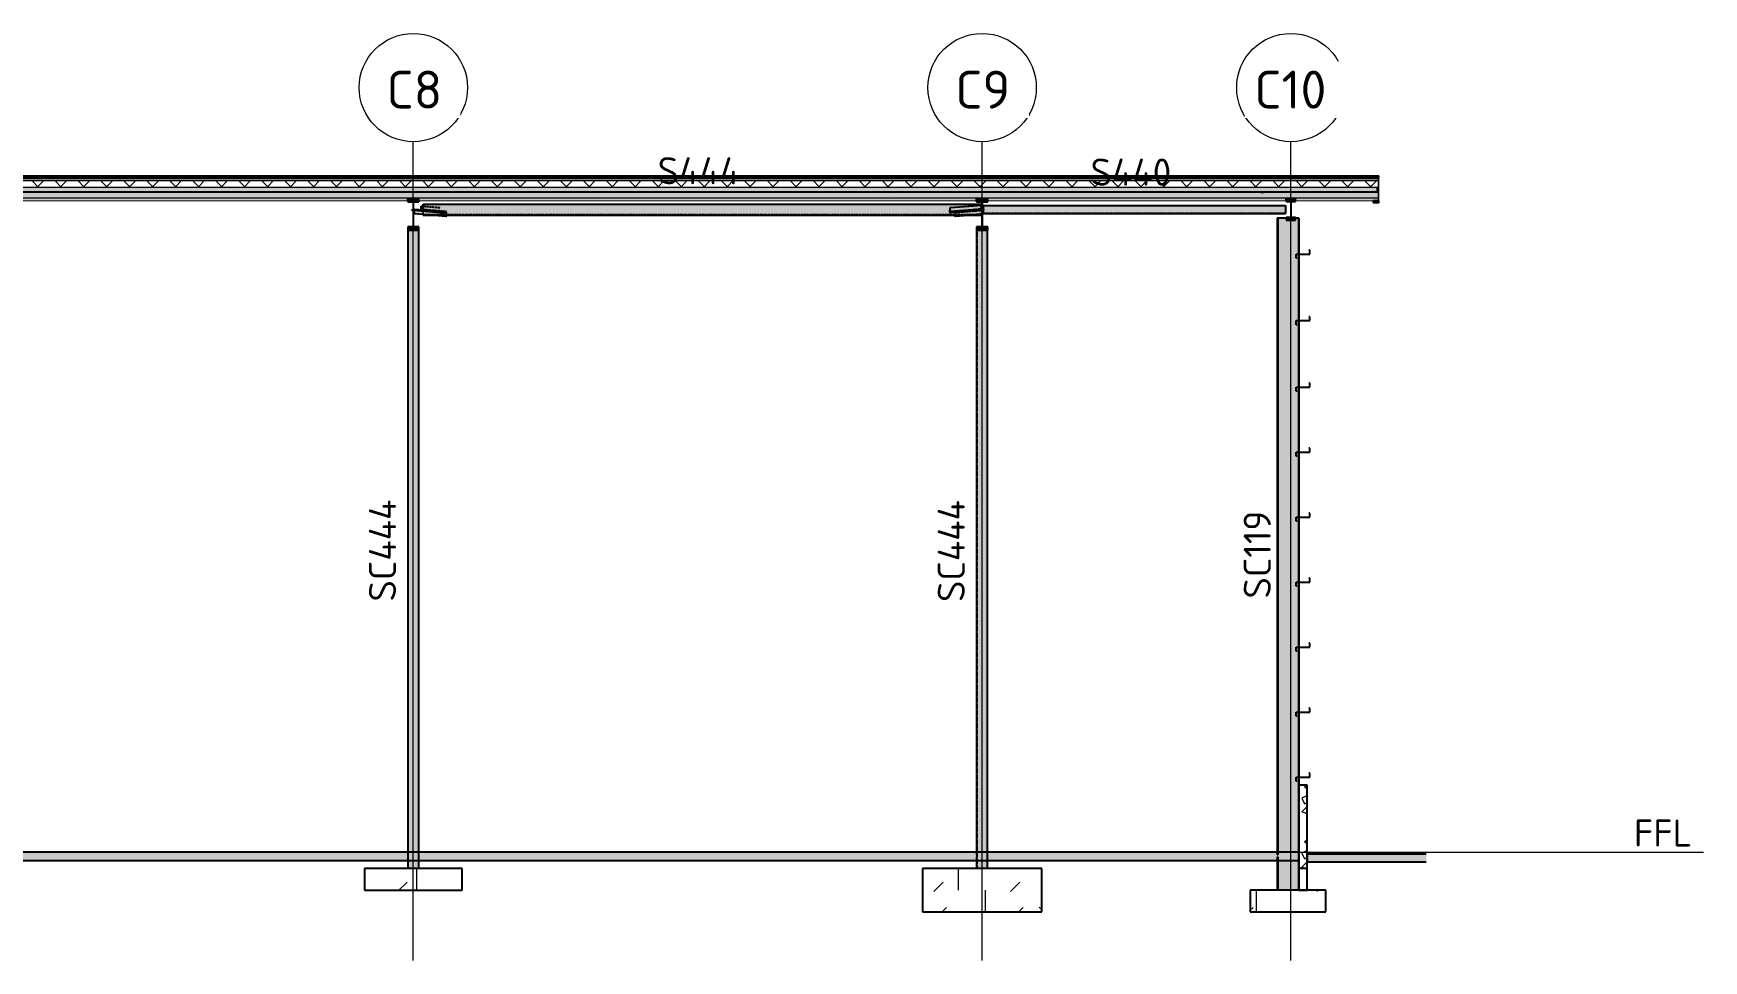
# Model space of a CAD drawing. Header units: millimetres. Extents: x 632 to 524205, y -3890 to 20851.
# Drawn here: x 93132 to 123965, y 3200 to 20320 of the extents above; entities that cross this region are included whole.
import ezdxf

# ---------------------------------------------------------------- set-up
doc = ezdxf.new("R2010")
doc.units = ezdxf.units.MM
for name, pattern in [('Dash', [7, 5, -2]), ('Hidden', [4, 3, -1]), ('Hidden Double', [7, 5, -2]), ('Hidden Half', [3, 2, -1])]:
    doc.linetypes.add(name, pattern=pattern)
for name, color, linetype, lineweight in [('A-200-M_WALL_EXT', 113, 'Continuous', 13), ('A-200-M_WALL_PAT', 111, 'Continuous', 13), ('A-200-MH_WALL', 110, 'Hidden', 13), ('A-230-H-FLOOR', 190, 'Continuous', 13), ('A-230-M_FLOOR', 192, 'Continuous', 13), ('A-230-MH_FLOOR', 190, 'Hidden Double', 13), ('A-270-M_ROOF', 132, 'Continuous', 13), ('S-160-M_FOUND', 171, 'Continuous', 13), ('S-160-MH_FOUND', 171, 'Hidden Half', 13), ('S-280-A_COLUMN', 171, 'Continuous', 18), ('S-280-A_STRUCT_FRAME', 2, 'Continuous', 18), ('S-280-M_COLUMN', 52, 'Continuous', 13), ('S-280-M_STRUCT_FRAME', 12, 'Continuous', 13), ('S-280-MH_COLUMN', 52, 'Hidden Half', 13), ('Z-030-M_GRID', 191, 'Continuous', 13), ('Z-033_T_GRIDREF', 31, 'Continuous', 13), ('Z-230-A_LEVEL', 51, 'Continuous', 13), ('Z-230_A_LEVEL', 51, 'Continuous', 18)]:
    doc.layers.add(name, color=color, linetype=linetype, lineweight=lineweight)
doc.styles.add('ISOCPEUR_1', font='isocpeur.ttf', dxfattribs={"height": 700})
doc.styles.add('ISOCPEUR_2', font='isocpeur.ttf', dxfattribs={"height": 500})
pattern_1 = [(45, (-1615291.6, 0), (-1414.214, 0), [750, -3000]), (45, (-1614291.6, 1000), (-1414.214, 0), [750, -3000]), (45, (-1613291.6, -300), (-1414.214, 0), [250, -2000]), (90, (-1613291.56, 500), (-500, 500), [500, -2000]), (315, (-1613291.6, 1000), (0, 2828.43), [500, -3000]), (0, (-1614291.6, 1000), (2000, 2000), [300, -1000]), (0, (-1616791.6, 2000), (2000, 2000), [300, -2000])]

# ---------------------------------------------------------------- blocks, each defined once
blk = doc.blocks.new('Ridge Capping - Ridge Capping-1882401-S6_501-SECTION 2C')
at = {"layer": 'A-270-M_ROOF', "lineweight": 5, "transparency": 33554432}
for points in [[(-1665568, 17663), (-1574250, 17665), (-1574250, 17691), (-1665568, 17689)], [(-1665568, 17659), (-1574250, 17662), (-1574250, 17688), (-1665568, 17686)], [(-1665568, 17659), (-1574250, 17662), (-1574250, 17665), (-1665568, 17663)]]:
    blk.add_hatch(color=253, dxfattribs=at).paths.add_polyline_path(points)
at = {"layer": 'A-270-M_ROOF', "color": 253, "lineweight": 5}
for p, q in [((-1574572, 17691), (-1665486, 17689)), ((-1665486, 17663), (-1574572, 17665)), ((-1665350, 17686), (-1574582, 17688)), ((-1665350, 17659), (-1574582, 17662)), ((-1665249, 17663), (-1574582, 17665)), ((-1665249, 17659), (-1574582, 17662)), ((-1574582, 17688), (-1574572, 17688)), ((-1574582, 17665), (-1574572, 17665)), ((-1574582, 17662), (-1574250, 17662)), ((-1574582, 17662), (-1574572, 17662)), ((-1574562, 17691), (-1574572, 17691)), ((-1574572, 17688), (-1574250, 17688)), ((-1574572, 17665), (-1574250, 17665)), ((-1574572, 17665), (-1574562, 17665)), ((-1574572, 17662), (-1574250, 17662)), ((-1574250, 17691), (-1574562, 17691)), ((-1574562, 17665), (-1574428, 17665)), ((-1574428, 17665), (-1574250, 17665)), ((-1574250, 17691), (-1574250, 17665)), ((-1574250, 17688), (-1574250, 17691)), ((-1574250, 17662), (-1574250, 17688)), ((-1574250, 17688), (-1574250, 17662)), ((-1574250, 17665), (-1574250, 17688)), ((-1574250, 17665), (-1574250, 17662)), ((-1574250, 17662), (-1574250, 17665))]:
    blk.add_line(p, q, dxfattribs=at)
blk = doc.blocks.new('Roof Gutters3 - Roof Gutters-1885272-S6_501-SECTION 2C')
at = {"layer": 'A-270-M_ROOF', "lineweight": 5, "transparency": 33554432}
for points in [[(-1574582, 17645), (-1574555, 17653), (-1574555, 17697), (-1574582, 17688)], [(-1574572, 17644), (-1574572, 17688), (-1574582, 17688), (-1574582, 17644)], [(-1574350, 17190), (-1574247, 17190), (-1574247, 17648), (-1574555, 17653), (-1574582, 17645), (-1574572, 17645), (-1574555, 17650), (-1574250, 17645), (-1574250, 17193), (-1574350, 17193)], [(-1574572, 17645), (-1574555, 17650), (-1574555, 17694), (-1574572, 17688)], [(-1574247, 17648), (-1574247, 17691), (-1574555, 17697), (-1574555, 17653)], [(-1574250, 17644), (-1574250, 17688), (-1574555, 17694), (-1574555, 17650), (-1574257, 17645)], [(-1574350, 17193), (-1574250, 17193), (-1574250, 17237), (-1574350, 17237)], [(-1574350, 17190), (-1574246, 17190), (-1574247, 17234), (-1574350, 17234)]]:
    blk.add_hatch(color=253, dxfattribs=at).paths.add_polyline_path(points)
at = {"layer": 'A-270-M_ROOF', "color": 253, "lineweight": 5}
for p, q in [((-1574572, 17691), (-1574582, 17688)), ((-1574582, 17662), (-1574582, 17688)), ((-1574582, 17688), (-1574582, 17662)), ((-1574582, 17688), (-1574572, 17688)), ((-1574582, 17648), (-1574582, 17662)), ((-1574582, 17661), (-1574582, 17645)), ((-1574555, 17653), (-1574582, 17645)), ((-1574582, 17645), (-1574582, 17648)), ((-1574582, 17645), (-1574572, 17645)), ((-1574555, 17697), (-1574572, 17691)), ((-1574572, 17688), (-1574562, 17691)), ((-1574572, 17662), (-1574572, 17688)), ((-1574572, 17688), (-1574572, 17662)), ((-1574572, 17648), (-1574572, 17662)), ((-1574572, 17661), (-1574572, 17645)), ((-1574572, 17645), (-1574555, 17650)), ((-1574572, 17645), (-1574572, 17648)), ((-1574562, 17691), (-1574555, 17693)), ((-1574555, 17693), (-1574555, 17697)), ((-1574247, 17691), (-1574555, 17697)), ((-1574555, 17697), (-1574555, 17653)), ((-1574555, 17691), (-1574555, 17694)), ((-1574555, 17694), (-1574555, 17653)), ((-1574555, 17694), (-1574427, 17691)), ((-1574555, 17688), (-1574555, 17691)), ((-1574555, 17688), (-1574555, 17691)), ((-1574555, 17662), (-1574555, 17688)), ((-1574555, 17662), (-1574555, 17688)), ((-1574555, 17653), (-1574555, 17662)), ((-1574555, 17653), (-1574555, 17662)), ((-1574247, 17648), (-1574555, 17653)), ((-1574555, 17650), (-1574555, 17653)), ((-1574555, 17653), (-1574555, 17650)), ((-1574555, 17650), (-1574250, 17645)), ((-1574427, 17691), (-1574250, 17688)), ((-1574250, 17648), (-1574250, 17688)), ((-1574250, 17688), (-1574250, 17645)), ((-1574250, 17645), (-1574250, 17648)), ((-1574250, 17645), (-1574250, 17193)), ((-1574247, 17648), (-1574247, 17691)), ((-1574247, 17691), (-1574247, 17648)), ((-1574247, 17190), (-1574247, 17648)), ((-1574350, 17237), (-1574350, 17233)), ((-1574350, 17234), (-1574350, 17237)), ((-1574253, 17237), (-1574350, 17237)), ((-1574350, 17234), (-1574253, 17234)), ((-1574350, 17190), (-1574350, 17233)), ((-1574350, 17233), (-1574350, 17193)), ((-1574350, 17193), (-1574350, 17233)), ((-1574350, 17233), (-1574350, 17190)), ((-1574350, 17193), (-1574350, 17190)), ((-1574250, 17193), (-1574350, 17193)), ((-1574350, 17190), (-1574247, 17190)), ((-1574250, 17237), (-1574253, 17237)), ((-1574253, 17234), (-1574250, 17234)), ((-1574250, 17234), (-1574250, 17237)), ((-1574250, 17237), (-1574250, 17193)), ((-1574250, 17193), (-1574250, 17232)), ((-1574249, 17234), (-1574247, 17234)), ((-1574247, 17190), (-1574247, 17234)), ((-1574247, 17234), (-1574247, 17190))]:
    blk.add_line(p, q, dxfattribs=at)
blk = doc.blocks.new('25021-APA-ZZ-ZZ-M3-AR-000001_V3_rvt-1-S6_501-SECTION 2C')
at = {"layer": 'A-270-M_ROOF', "lineweight": 5, "transparency": 33554432}
for color, points in [(9, [(-1665568, 17639), (-1574250, 17645), (-1574250, 17688), (-1665568, 17686), (-1665568, 17644)]), (10, [(-1665568, 17599), (-1574253, 17605), (-1574253, 17648), (-1665568, 17644), (-1665568, 17608)]), (9, [(-1665568, 17604), (-1574250, 17604), (-1574250, 17648), (-1665568, 17644), (-1665568, 17608)]), (254, [(-1665568, 17228), (-1655173, 17228), (-1655173, 17264), (-1654964, 17264), (-1654964, 17228), (-1644673, 17229), (-1644673, 17267), (-1644464, 17267), (-1644464, 17229), (-1634173, 17230), (-1634173, 17267), (-1633964, 17267), (-1633964, 17230), (-1623673, 17230), (-1623673, 17267), (-1623464, 17267), (-1623464, 17230), (-1613173, 17231), (-1613173, 17267), (-1612964, 17267), (-1612964, 17231), (-1602673, 17232), (-1602673, 17267), (-1602464, 17267), (-1602464, 17232), (-1592173, 17232), (-1592173, 17267), (-1591964, 17267), (-1591964, 17232), (-1581673, 17233), (-1581673, 17267), (-1581464, 17267), (-1581464, 17233), (-1575954, 17233), (-1575954, 17267), (-1575783, 17267), (-1575783, 17233), (-1574253, 17233), (-1574253, 17484), (-1665568, 17479)]), (254, [(-1664876, 17233), (-1655173, 17233), (-1655173, 17264), (-1654964, 17264), (-1654964, 17233), (-1644673, 17233), (-1644673, 17267), (-1644464, 17267), (-1644464, 17233), (-1634173, 17233), (-1634173, 17267), (-1633964, 17267), (-1633964, 17233), (-1623673, 17233), (-1623673, 17267), (-1623464, 17267), (-1623464, 17233), (-1613173, 17233), (-1613173, 17267), (-1612964, 17267), (-1612964, 17233), (-1602673, 17233), (-1602673, 17267), (-1602464, 17267), (-1602464, 17233), (-1592173, 17233), (-1592173, 17267), (-1591964, 17267), (-1591964, 17233), (-1581673, 17233), (-1581673, 17267), (-1581464, 17267), (-1581464, 17233), (-1575954, 17234), (-1575954, 17267), (-1575783, 17267), (-1575783, 17233), (-1574253, 17233), (-1574253, 17277), (-1665568, 17274), (-1665568, 17233)])]:
    blk.add_hatch(color=color, dxfattribs=at).paths.add_polyline_path(points)
at = {"layer": 'A-270-M_ROOF', "transparency": 33554432}
blk.add_hatch(color=9, dxfattribs=at).paths.add_polyline_path([(-1665568, 17599), (-1574250, 17605), (-1574250, 17645), (-1665568, 17639), (-1665568, 17608)])
at = {"layer": 'A-270-M_ROOF', "lineweight": 5}
h = blk.add_hatch(dxfattribs=at)
h.set_pattern_fill('FP_5', angle=45, style=0, pattern_type=2)
h.set_pattern_definition([(45.0035, (-1615291.56, 7e-07), (-212.1449, 212.1192), []), (135.003, (-1615291.56, 7e-07), (-212.121, -212.1431), [])])
h.paths.add_polyline_path([(-1665568, 17479), (-1574253, 17484), (-1574253, 17605), (-1665568, 17599), (-1665568, 17541)])
at = {"layer": 'A-270-M_ROOF', "color": 253, "lineweight": 5}
for p, q in [((-1574250, 17645), (-1665568, 17639)), ((-1574253, 17605), (-1665568, 17599)), ((-1665568, 17599), (-1574250, 17605)), ((-1665350, 17686), (-1574582, 17688)), ((-1658288, 17646), (-1574582, 17648)), ((-1574582, 17648), (-1658288, 17646)), ((-1574582, 17688), (-1574572, 17688)), ((-1574582, 17648), (-1574561, 17648)), ((-1574561, 17648), (-1574582, 17648)), ((-1574572, 17688), (-1574250, 17688)), ((-1574561, 17648), (-1574449, 17648)), ((-1574449, 17648), (-1574561, 17648)), ((-1574449, 17648), (-1574253, 17648)), ((-1574250, 17648), (-1574449, 17648)), ((-1574253, 17648), (-1574253, 17645)), ((-1574253, 17645), (-1574253, 17648)), ((-1574253, 17645), (-1574253, 17605)), ((-1574253, 17605), (-1574253, 17645)), ((-1574253, 17233), (-1574253, 17605)), ((-1574250, 17688), (-1574250, 17648)), ((-1574250, 17645), (-1574250, 17688)), ((-1574250, 17605), (-1574250, 17648)), ((-1574250, 17648), (-1574250, 17645)), ((-1574250, 17648), (-1574250, 17645)), ((-1574250, 17605), (-1574250, 17645)), ((-1574250, 17645), (-1574250, 17605)), ((-1665568, 17479), (-1574253, 17484)), ((-1574253, 17277), (-1655360, 17274)), ((-1574253, 17237), (-1574253, 17277)), ((-1574253, 17277), (-1574253, 17233)), ((-1665568, 17228), (-1574253, 17233)), ((-1574253, 17234), (-1574253, 17237))]:
    blk.add_line(p, q, dxfattribs=at)
for name in ['Ridge Capping - Ridge Capping-1882401-S6_501-SECTION 2C', 'Roof Gutters3 - Roof Gutters-1885272-S6_501-SECTION 2C']:
    blk.add_blockref(name, (0, 0), dxfattribs=at)
blk = doc.blocks.new('NRP_Framing-Steel-SHS - S440 - 150x150x5_0SHS-3964583-S6_501-SECTION 2C')
at = {"layer": 'S-280-M_STRUCT_FRAME', "linetype": 'Dash', "lineweight": 25}
for p, q in [((-1575967, 17137), (-1581543, 17137)), ((-1575967, 16997), (-1581543, 16997))]:
    blk.add_line(p, q, dxfattribs=at)
blk = doc.blocks.new('NRP_Framing-Steel-Purlin C - P946 - EC250-24-4133310-S6_501-SECTION 2C')
at = {"layer": 'S-280-M_STRUCT_FRAME', "color": 1, "lineweight": 25}
blk.add_line((-1574273, 17409), (-1574273, 17399), dxfattribs=at)
blk.add_line((-1574273, 17409), (-1574273, 17399), dxfattribs=at)
blk = doc.blocks.new('NRP_Framing-Steel-Purlin C - P946 - EC250-24-4133228-S6_501-SECTION 2C')
at = {"layer": 'S-280-M_STRUCT_FRAME', "color": 1, "lineweight": 25}
blk.add_line((-1574273, 17477), (-1574273, 17399), dxfattribs=at)
blk.add_line((-1574273, 17477), (-1574273, 17399), dxfattribs=at)
blk = doc.blocks.new('NRP_Framing-Steel-Purlin Z - P916 - EZ250-24-4046591-S6_501-SECTION 2C')
at = {"layer": 'S-280-M_STRUCT_FRAME', "color": 1, "lineweight": 25}
for p, q in [((-1583143, 17388), (-1583243, 17380)), ((-1576318, 17388), (-1583143, 17388)), ((-1575318, 17397), (-1575418, 17388))]:
    blk.add_line(p, q, dxfattribs=at)
blk = doc.blocks.new('NRP_Framing-Steel-Purlin Z - P916 - EZ250-24-4046601-S6_501-SECTION 2C')
at = {"layer": 'S-280-M_STRUCT_FRAME', "color": 1, "lineweight": 25}
for p, q in [((-1592818, 17389), (-1592918, 17380)), ((-1583144, 17388), (-1592818, 17389)), ((-1579893, 17397), (-1579993, 17388))]:
    blk.add_line(p, q, dxfattribs=at)
blk = doc.blocks.new('NRP_Framing-Steel-Purlin Z - P914 - EZ250-15-4047701-S6_501-SECTION 2C')
at = {"layer": 'S-280-M_STRUCT_FRAME', "color": 150, "lineweight": 25}
for p, q in [((-1603318, 17390), (-1603418, 17381)), ((-1592819, 17389), (-1603318, 17390)), ((-1591218, 17398), (-1591318, 17389))]:
    blk.add_line(p, q, dxfattribs=at)
blk = doc.blocks.new('NRP_Framing-Steel-Purlin Z - P916 - EZ250-24-4133099-S6_501-SECTION 2C')
at = {"layer": 'S-280-M_STRUCT_FRAME', "color": 1, "lineweight": 25}
for p, q in [((-1576318, 17388), (-1576418, 17379)), ((-1574249, 17388), (-1576318, 17388))]:
    blk.add_line(p, q, dxfattribs=at)
blk = doc.blocks.new('NRP_Framing-Steel-Purlin Z - P916 - EZ250-24-4133002-S6_501-SECTION 2C')
at = {"layer": 'S-280-M_STRUCT_FRAME', "color": 1, "lineweight": 25}
blk.add_line((-1576319, 17388), (-1576418, 17379), dxfattribs=at)
blk = doc.blocks.new('NRP_Framing-Steel-Purlin Z - G914 - EZ250-15-4096985-S6_501-SECTION 2C')
at = {"layer": 'S-280-M_STRUCT_FRAME', "color": 150, "lineweight": 25}
for p, q in [((-1575769, 15017), (-1575519, 15017)), ((-1575769, 14941), (-1575769, 15017)), ((-1575769, 15017), (-1575519, 15017)), ((-1575769, 14941), (-1575769, 15017)), ((-1575750, 14941), (-1575769, 14941)), ((-1575750, 14941), (-1575769, 14941)), ((-1575519, 15088), (-1575539, 15088)), ((-1575519, 15088), (-1575539, 15088)), ((-1575519, 15017), (-1575519, 15088)), ((-1575519, 15017), (-1575519, 15088))]:
    blk.add_line(p, q, dxfattribs=at)
blk = doc.blocks.new('NRP_Framing-Steel-Purlin Z - G914 - EZ250-15-4096986-S6_501-SECTION 2C')
at = {"layer": 'S-280-M_STRUCT_FRAME', "color": 150, "lineweight": 25}
for p, q in [((-1575769, 16245), (-1575519, 16245)), ((-1575769, 16169), (-1575769, 16245)), ((-1575769, 16245), (-1575519, 16245)), ((-1575769, 16169), (-1575769, 16245)), ((-1575750, 16169), (-1575769, 16169)), ((-1575750, 16169), (-1575769, 16169)), ((-1575519, 16316), (-1575539, 16316)), ((-1575519, 16316), (-1575539, 16316)), ((-1575519, 16245), (-1575519, 16316)), ((-1575519, 16245), (-1575519, 16316))]:
    blk.add_line(p, q, dxfattribs=at)
blk = doc.blocks.new('NRP_Column-Steel-SHS - SC444 - 200x200x6_0SHS-V10-S6_501-SECTION 2C')
at = {"layer": 'S-280-MH_COLUMN', "lineweight": 25}
for p, q in [((-1602662, 16688), (-1602662, 16723)), ((-1602662, 5200), (-1602662, 16688)), ((-1602474, 16723), (-1602474, 16688)), ((-1602474, 16688), (-1602474, 5200)), ((-1602662, 5050), (-1602662, 5200)), ((-1602662, 4900), (-1602662, 5050)), ((-1602474, 5200), (-1602474, 5050)), ((-1602474, 5050), (-1602474, 4900))]:
    blk.add_line(p, q, dxfattribs=at)
blk = doc.blocks.new('NRP_Column-Steel-SHS - SC444 - 200x200x6_0SHS-3926509-S6_501-SECTION 2C')
at = {"layer": 'S-280-MH_COLUMN', "lineweight": 25}
for p, q in [((-1581662, 16688), (-1581662, 16706)), ((-1581662, 5200), (-1581662, 16688)), ((-1581474, 16706), (-1581474, 16688)), ((-1581474, 16688), (-1581474, 5200)), ((-1581662, 5050), (-1581662, 5200)), ((-1581662, 4900), (-1581662, 5050)), ((-1581474, 5200), (-1581474, 5050)), ((-1581474, 5050), (-1581474, 4900))]:
    blk.add_line(p, q, dxfattribs=at)
blk = doc.blocks.new('NRP_Foundation-Pad Footing Fibre _v2_ - PF4 -1800 x 1800 x 400d-V4-S6_501-SECTION 2C')
at = {"layer": 'S-160-M_FOUND'}
h = blk.add_hatch(dxfattribs=at)
h.set_pattern_fill('FP_8', color=256, style=0, pattern_type=2)
h.set_pattern_definition(pattern_1)
h.paths.add_polyline_path([(-1592968, 4500), (-1591168, 4500), (-1591168, 4900), (-1592968, 4900)])
at = {"layer": 'S-160-M_FOUND', "lineweight": 25}
for p, q in [((-1591168, 4900), (-1592968, 4900)), ((-1592968, 4900), (-1592968, 4500)), ((-1591168, 4500), (-1591168, 4900)), ((-1592968, 4500), (-1591168, 4500))]:
    blk.add_line(p, q, dxfattribs=at)
blk = doc.blocks.new('NRP_Foundation-Pad Footing Fibre _v2_ - PF3 - 2200 x 2200 x 800d-V5-S6_501-SECTION 2C')
at = {"layer": 'S-160-M_FOUND'}
h = blk.add_hatch(dxfattribs=at)
h.set_pattern_fill('FP_8', color=256, style=0, pattern_type=2)
h.set_pattern_definition(pattern_1)
h.paths.add_polyline_path([(-1582668, 4900), (-1582668, 4100), (-1580468, 4100), (-1580468, 4900)])
at = {"layer": 'S-160-M_FOUND', "lineweight": 25}
for p, q in [((-1580468, 4900), (-1582668, 4900)), ((-1582668, 4900), (-1582668, 4100)), ((-1580468, 4100), (-1580468, 4900)), ((-1582668, 4100), (-1580468, 4100))]:
    blk.add_line(p, q, dxfattribs=at)
blk = doc.blocks.new('NRP_Foundation-Pad Footing Fibre _v2_ - PF5 -1400 x 1400 x 400d-3893014-S6_501-SECTION 2C')
at = {"layer": 'S-160-M_FOUND'}
h = blk.add_hatch(dxfattribs=at)
h.set_pattern_fill('FP_8', color=256, style=0, pattern_type=2)
h.set_pattern_definition(pattern_1)
h.paths.add_polyline_path([(-1576620, 4500), (-1576620, 4100), (-1575220, 4100), (-1575220, 4500)])
at = {"layer": 'S-160-M_FOUND', "lineweight": 25}
for p, q in [((-1575220, 4500), (-1576620, 4500)), ((-1576620, 4500), (-1576620, 4100)), ((-1575220, 4100), (-1575220, 4500)), ((-1576620, 4100), (-1575220, 4100))]:
    blk.add_line(p, q, dxfattribs=at)
blk = doc.blocks.new('NRP_Framing-Steel-SHS - S444 - 200x200x6_0SHS-3964596-S6_501-SECTION 2C')
at = {"layer": 'S-280-M_STRUCT_FRAME', "linetype": 'Dash', "lineweight": 25}
for p, q in [((-1581573, 17161), (-1591887, 17161)), ((-1591781, 16973), (-1591887, 16973)), ((-1591455, 16973), (-1591781, 16973)), ((-1581573, 16973), (-1591455, 16973)), ((-1581568, 17161), (-1581573, 17161)), ((-1581568, 16973), (-1581573, 16973))]:
    blk.add_line(p, q, dxfattribs=at)
blk = doc.blocks.new('NRP_Framing-Steel-EA - RB725 - 75x75x8EA-3935147-S6_501-SECTION 2C')
at = {"layer": 'S-280-M_STRUCT_FRAME', "linetype": 'Dash', "lineweight": 25}
h = blk.add_hatch(color=256, dxfattribs=at)
h.paths.add_polyline_path([(-1591459, 17022), (-1592043, 17070), (-1592063, 17066), (-1592063, 17063), (-1591569, 17022)])
h.paths.add_polyline_path([(-1592073, 17064), (-1592073, 17067), (-1592094, 17065)])
h = blk.add_hatch(color=256, dxfattribs=at)
h.paths.add_polyline_path([(-1591568, 17014), (-1591569, 17022), (-1592063, 17063), (-1592063, 17055), (-1591670, 17023)])
h.paths.add_polyline_path([(-1592073, 17056), (-1592073, 17064), (-1592094, 17065), (-1592094, 17057)])
for points in [[(-1591464, 16947), (-1591470, 17014), (-1591569, 17015), (-1592048, 17054), (-1592048, 16995), (-1591470, 16948)], [(-1591464, 16947), (-1591452, 16947), (-1591459, 17022), (-1591569, 17022), (-1591568, 17014), (-1591470, 17014)]]:
    blk.add_hatch(color=256, dxfattribs=at).paths.add_polyline_path(points)
at = {"layer": 'S-280-M_STRUCT_FRAME', "lineweight": 25}
for p, q in [((-1592094, 17065), (-1592073, 17067)), ((-1592094, 17057), (-1592094, 17065)), ((-1592094, 17065), (-1592073, 17064)), ((-1592094, 17057), (-1592073, 17056)), ((-1592063, 17068), (-1592043, 17070)), ((-1592063, 17063), (-1591569, 17022)), ((-1592063, 17055), (-1591568, 17014)), ((-1592048, 16995), (-1592048, 17054)), ((-1592048, 16995), (-1591464, 16947)), ((-1591887, 17058), (-1592043, 17070)), ((-1591459, 17022), (-1591885, 17057)), ((-1591459, 17022), (-1591569, 17022)), ((-1591569, 17022), (-1591568, 17014)), ((-1591568, 17014), (-1591470, 17014)), ((-1591470, 17014), (-1591464, 16947)), ((-1591452, 16947), (-1591459, 17022)), ((-1591464, 16947), (-1591452, 16947))]:
    blk.add_line(p, q, dxfattribs=at)
at = {"layer": 'S-280-M_STRUCT_FRAME', "linetype": 'Dash', "lineweight": 25}
for p, q in [((-1592073, 17067), (-1592063, 17068)), ((-1592073, 17064), (-1592063, 17063)), ((-1592073, 17056), (-1592063, 17055)), ((-1592048, 17062), (-1591569, 17023)), ((-1591885, 17057), (-1591887, 17058))]:
    blk.add_line(p, q, dxfattribs=at)
blk = doc.blocks.new('NRP_Framing-Steel-EA - RB725 - 75x75x8EA-3935316-S6_501-SECTION 2C')
at = {"layer": 'S-280-M_STRUCT_FRAME', "linetype": 'Dash', "lineweight": 25}
for points in [[(-1582173, 17022), (-1582064, 17022), (-1582063, 17031), (-1582161, 17031), (-1582155, 17098), (-1582166, 17098)], [(-1582161, 17031), (-1581735, 17065), (-1581729, 17133), (-1582155, 17098), (-1582157, 17077)]]:
    blk.add_hatch(color=256, dxfattribs=at).paths.add_polyline_path(points)
h = blk.add_hatch(color=256, dxfattribs=at)
h.paths.add_polyline_path([(-1582155, 17031), (-1582063, 17031), (-1581637, 17065), (-1581735, 17065), (-1582161, 17031)])
h.paths.add_polyline_path([(-1581563, 17071), (-1581555, 17074), (-1581563, 17074)])
h = blk.add_hatch(color=256, dxfattribs=at)
h.paths.add_polyline_path([(-1582064, 17022), (-1581638, 17057), (-1581637, 17065), (-1582063, 17031)])
h.paths.add_polyline_path([(-1581563, 17063), (-1581543, 17065), (-1581543, 17073), (-1581563, 17071)])
at = {"layer": 'S-280-M_STRUCT_FRAME', "lineweight": 25}
for p, q in [((-1582166, 17098), (-1582173, 17022)), ((-1582173, 17022), (-1582064, 17022)), ((-1581741, 17133), (-1582166, 17098)), ((-1582155, 17098), (-1582166, 17098)), ((-1582161, 17031), (-1582155, 17098)), ((-1581735, 17065), (-1582161, 17031)), ((-1582063, 17031), (-1582161, 17031)), ((-1581729, 17133), (-1582155, 17098)), ((-1581638, 17057), (-1582064, 17022)), ((-1582064, 17022), (-1582063, 17031)), ((-1581637, 17065), (-1582063, 17031)), ((-1581563, 17075), (-1581543, 17073)), ((-1581543, 17073), (-1581563, 17071)), ((-1581543, 17065), (-1581563, 17063)), ((-1581543, 17073), (-1581543, 17065))]:
    blk.add_line(p, q, dxfattribs=at)
at = {"layer": 'S-280-M_STRUCT_FRAME', "linetype": 'Dash', "lineweight": 25}
for p, q in [((-1581594, 17145), (-1581741, 17133)), ((-1581589, 17077), (-1581735, 17065)), ((-1581589, 17144), (-1581729, 17133)), ((-1581563, 17063), (-1581638, 17057)), ((-1581563, 17071), (-1581637, 17065)), ((-1581594, 17145), (-1581589, 17144)), ((-1581589, 17144), (-1581589, 17077)), ((-1581589, 17077), (-1581563, 17075))]:
    blk.add_line(p, q, dxfattribs=at)
blk = doc.blocks.new('NRP_Framing-Steel-EA - RB725 - 75x75x8EA-3964584-S6_501-SECTION 2C')
at = {"layer": 'S-280-M_STRUCT_FRAME', "linetype": 'Dash', "lineweight": 25}
for points in [[(-1591887, 17058), (-1591887, 17064), (-1591924, 17062), (-1591924, 17127), (-1591930, 17127), (-1591930, 17061), (-1591924, 17061)], [(-1591924, 17061), (-1591887, 17065), (-1591887, 17124), (-1591924, 17127), (-1591924, 17062)]]:
    blk.add_hatch(color=256, dxfattribs=at).paths.add_polyline_path(points)
at = {"layer": 'S-280-M_STRUCT_FRAME', "lineweight": 25}
for p, q in [((-1591924, 17127), (-1591930, 17127)), ((-1591930, 17127), (-1591930, 17061)), ((-1591924, 17061), (-1591924, 17127)), ((-1591887, 17124), (-1591924, 17127)), ((-1591887, 17064), (-1591924, 17061))]:
    blk.add_line(p, q, dxfattribs=at)
at = {"layer": 'S-280-M_STRUCT_FRAME', "linetype": 'Dash', "lineweight": 25}
for p, q in [((-1591930, 17061), (-1591930, 17052)), ((-1591930, 17052), (-1591878, 17057)), ((-1591564, 17098), (-1591887, 17124)), ((-1591878, 17065), (-1591887, 17064)), ((-1591878, 17057), (-1591878, 17065)), ((-1591459, 17031), (-1591878, 17065)), ((-1591459, 17022), (-1591878, 17057)), ((-1591569, 17023), (-1591569, 17023))]:
    blk.add_line(p, q, dxfattribs=at)
blk = doc.blocks.new('NRP_Framing-Steel-EA - RB725 - 75x75x8EA-3934899-S6_501-SECTION 2C')
at = {"layer": 'S-280-M_STRUCT_FRAME', "linetype": 'Dash', "lineweight": 25}
for points in [[(-1582080, 16947), (-1581858, 16967), (-1582078, 16967), (-1582080, 16950)], [(-1582080, 16947), (-1582068, 16947), (-1581836, 16967)]]:
    blk.add_hatch(color=256, dxfattribs=at).paths.add_polyline_path(points)
for p, q in [((-1582172, 17014), (-1582074, 17022)), ((-1582170, 17023), (-1582073, 17030)), ((-1582074, 17014), (-1581576, 17055)), ((-1582073, 17023), (-1581622, 17059)), ((-1582072, 17031), (-1581622, 17067)), ((-1581836, 16967), (-1581764, 16973)), ((-1581824, 16967), (-1581752, 16973)), ((-1581762, 16973), (-1581576, 16988)), ((-1581751, 16973), (-1581571, 16988)), ((-1581571, 17063), (-1581622, 17067)), ((-1581622, 17067), (-1581622, 17059)), ((-1581622, 17059), (-1581576, 17055)), ((-1581576, 17055), (-1581576, 16988)), ((-1581576, 16988), (-1581571, 16988)), ((-1581571, 16988), (-1581571, 17063))]:
    blk.add_line(p, q, dxfattribs=at)
at = {"layer": 'S-280-M_STRUCT_FRAME', "lineweight": 25}
for p, q in [((-1582080, 16947), (-1581837, 16967)), ((-1582068, 16947), (-1581825, 16967))]:
    blk.add_line(p, q, dxfattribs=at)
blk = doc.blocks.new('Grid - NRP_Grid-Head-320187-S6_501-SECTION 2C')
at = {"layer": 'Z-033_T_GRIDREF'}
blk.add_circle((-1644568, 19320), 1000, dxfattribs=at)

msp = doc.modelspace()

# ---------------------------------------------------------------- hatches: boundary and pattern name
at = {"layer": 'A-200-M_WALL_PAT'}
h = msp.add_hatch(dxfattribs=at)
h.set_pattern_fill('FP_7', color=250, angle=-63.435, style=0, pattern_type=2)
h.set_pattern_definition([(296.565, (77176.06, 152.4), (5e-05, 1016), [113.592, -2158.253]), (33.69, (77226.86, 50.8), (7e-05, 1016), [183.16, -3480.08]), (33.69, (78242.85, 50.8), (7e-05, 1016), [183.16, -3480.08]), (33.69, (79258.85, 50.8), (7e-05, 1016), [183.16, -3480.08]), (116.565, (77379.25, 152.4), (5e-05, 1016), [113.592, -2158.253]), (213.69, (77328.45, 254), (7e-05, 1016), [183.16, -3480.08]), (213.69, (78344.46, 254), (7e-05, 1016), [183.16, -3480.08]), (213.69, (79360.46, 254), (7e-05, 1016), [183.16, -3480.08]), (26.565, (77582.5, 152.4), (5e-05, 1016), [227.185, -2044.66]), (26.565, (78598.5, 152.4), (5e-05, 1016), [227.185, -2044.66]), (270, (77785.7, 254), (1016, 0.0009), [101.6, -914.4]), (225, (77785.66, 152.4), (-0.002, 1016), [143.684, -1293.157]), (135, (77684.05, 50.8), (-0.0009, 1015.999), [143.684, -1293.157]), (288.43505, (77379.25, 457.2), (-0.002, 1015.9997), [160.644, -3052.23]), (18.435, (77430.1, 304.8), (-0.002, 1016), [160.644, -3052.23]), (18.435, (78446.1, 304.8), (-0.002, 1016), [160.644, -3052.23]), (18.435, (79462.1, 304.8), (-0.002, 1016), [160.644, -3052.23]), (135, (77582.46, 355.6), (-0.0009, 1015.999), [143.684, -1293.157]), (180, (77480.9, 457.2), (0.0009, -1016), [101.6, -914.4]), (251.56505, (77125.25, 711.2), (0.0004, 1015.9997), [160.644, -3052.23]), (315, (77074.46, 558.8), (-0.0009, 1015.999), [143.684, -1293.157]), (71.56505, (77176.06, 457.2), (0.0004, 1015.9997), [160.644, -3052.23]), (135, (77226.86, 609.6), (-0.0009, 1015.999), [143.684, -1293.157]), (225, (77531.65, 711.2), (-0.002, 1016), [143.684, -1293.157]), (123.69, (77430.05, 609.6), (7e-05, 1016), [183.16, -3480.08]), (123.69, (78446.05, 609.6), (7e-05, 1016), [183.16, -3480.08]), (26.565, (77328.5, 762), (5e-05, 1016), [113.59, -2158.253]), (26.565, (78344.5, 762), (5e-05, 1016), [113.59, -2158.253]), (315, (77430.05, 812.8), (-0.0009, 1015.999), [143.684, -1293.157]), (213.69, (77887.26, 965.2), (7e-05, 1016), [183.16, -3480.08]), (213.69, (78903.26, 965.2), (7e-05, 1016), [183.16, -3480.08]), (213.69, (79919.26, 965.2), (7e-05, 1016), [183.16, -3480.08]), (296.565, (77734.85, 863.6), (5e-05, 1016), [113.592, -2158.253]), (45, (77785.65, 762), (-0.0009, 1015.999), [143.684, -1293.157]), (90, (77887.3, 863.6), (-1016, -0.0009), [101.6, -914.4]), (213.69, (77430.06, 1016), (7e-05, 1016), [183.16, -3480.08]), (213.69, (78446.06, 1016), (7e-05, 1016), [183.16, -3480.08]), (213.69, (79462.06, 1016), (7e-05, 1016), [183.16, -3480.08]), (315, (77277.65, 914.4), (-0.0009, 1015.999), [71.842, -1365]), (26.565, (77328.5, 863.6), (5e-05, 1016), [113.59, -2158.253]), (26.565, (78344.5, 863.6), (5e-05, 1016), [113.59, -2158.253]), (90, (77430.1, 914.4), (-1016, -0.0009), [101.6, -914.4]), (333.435, (77023.7, 965.2), (-0.002, 1016), [113.59, -2158.253]), (333.435, (78039.7, 965.2), (-0.002, 1016), [113.59, -2158.253]), (243.435, (77125.26, 914.4), (-0.002, 1016), [113.592, -2158.253]), (161.565, (77074.5, 812.8), (0.0004, 1016), [160.644, -3052.23]), (161.565, (78090.5, 812.8), (0.0004, 1016), [160.644, -3052.23]), (161.565, (79106.5, 812.8), (0.0004, 1016), [160.644, -3052.23]), (45, (76922.06, 863.6), (-0.0009, 1015.999), [143.684, -1293.157]), (26.565, (76972.9, -0.0001), (5e-05, 1016), [113.59, -2158.253]), (26.565, (77988.9, -0.0002), (5e-05, 1016), [113.59, -2158.253]), (116.565, (77074.45, 50.8), (5e-05, 1016), [113.592, -2158.253]), (206.565, (77023.7, 152.4), (5e-05, 1016), [113.59, -2158.253]), (206.565, (78039.65, 152.4), (5e-05, 1016), [113.59, -2158.253]), (296.565, (76922.06, 101.6), (5e-05, 1016), [113.592, -2158.253]), (14.036, (77684.1, 457.2), (0.003, 1016), [209.45, -3979.62]), (14.036, (78700.1, 457.2), (0.003, 1016), [209.45, -3979.62]), (14.036, (79716.1, 457.2), (0.003, 1016), [209.45, -3979.62]), (14.036, (80732.1, 457.2), (0.003, 1016), [209.45, -3979.62]), (135, (77887.26, 508), (-0.0009, 1015.999), [143.684, -1293.157]), (198.435, (77785.7, 609.6), (-0.002, 1016), [160.644, -3052.23]), (198.435, (78801.7, 609.6), (-0.002, 1016), [160.644, -3052.23]), (198.435, (79817.7, 609.6), (-0.002, 1016), [160.644, -3052.23]), (296.565, (77633.26, 558.8), (5e-05, 1016), [113.592, -2158.253]), (333.435, (76972.9, 304.8), (-0.002, 1016), [113.59, -2158.253]), (333.435, (77988.9, 304.8), (-0.002, 1016), [113.59, -2158.253]), (45, (77074.45, 254), (-0.0009, 1015.999), [71.842, -1365]), (116.565, (77125.25, 304.8), (5e-05, 1016), [113.592, -2158.253]), (225, (77074.45, 406.4), (-0.002, 1016), [143.684, -1293.157])])
h.paths.add_polyline_path([(116495, 4500), (116645, 4500), (116645, 6440), (116495, 6440)])
at = {"layer": 'A-230-H-FLOOR'}
h = msp.add_hatch(dxfattribs=at)
h.set_pattern_fill('FP_8', color=256, style=0, pattern_type=2)
h.set_pattern_definition([(45, (76922.1, 0), (-1414.214, 0), [750, -3000]), (45, (77922.1, 1000), (-1414.214, 0), [750, -3000]), (45, (78922.1, -300), (-1414.214, 0), [250, -2000]), (90, (78922.06, 500), (-500, 500), [500, -2000]), (315, (78922, 1000), (0, 2828.43), [500, -3000]), (0, (77922, 1000), (2000, 2000), [300, -1000]), (0, (75422, 2000), (2000, 2000), [300, -2000])])
h.paths.add_polyline_path([(112989, 5050), (116495, 5050), (116495, 5200), (26645, 5200), (26645, 5050), (107132, 5050)])
at = {"layer": 'A-230-M_FLOOR', "lineweight": 5}
msp.add_hatch(color=256, dxfattribs=at).paths.add_polyline_path([(116645, 5020), (118846, 5020), (118846, 5170), (116645, 5170)])
at = {"layer": 'S-280-M_COLUMN', "lineweight": 5}
h = msp.add_hatch(color=256, dxfattribs=at)
h.paths.add_polyline_path([(100053, 4900), (100060, 4900), (100060, 5050), (100045, 5050), (100047, 4900), (100050, 4900)])
h.paths.add_polyline_path([(100050, 5200), (100060, 5200), (100060, 16688), (100045, 16688), (100047, 5200)])
h = msp.add_hatch(color=256, dxfattribs=at)
h.paths.add_polyline_path([(100230, 4900), (100230, 5050), (100060, 5050), (100060, 4900)])
h.paths.add_polyline_path([(100060, 5200), (100230, 5200), (100230, 16688), (100060, 16688), (100060, 6899)])
h = msp.add_hatch(color=256, dxfattribs=at)
h.paths.add_polyline_path([(100244, 4900), (100245, 4900), (100243, 5050), (100230, 5050), (100230, 4900), (100244, 4900)])
h.paths.add_polyline_path([(100244, 5200), (100245, 5200), (100243, 16688), (100230, 16688), (100231, 5200), (100244, 5200)])
h = msp.add_hatch(color=256, dxfattribs=at)
h.paths.add_polyline_path([(110545, 4900), (110560, 4900), (110560, 5050), (110545, 5050)])
h.paths.add_polyline_path([(110550, 5200), (110560, 5200), (110560, 16688), (110545, 16688), (110547, 5200)])
h = msp.add_hatch(color=256, dxfattribs=at)
h.paths.add_polyline_path([(110730, 4900), (110730, 5050), (110560, 5050), (110560, 4900)])
h.paths.add_polyline_path([(110560, 5200), (110730, 5200), (110730, 16688), (110560, 16688), (110560, 6899)])
h = msp.add_hatch(color=256, dxfattribs=at)
h.paths.add_polyline_path([(110744, 4900), (110745, 4900), (110743, 5050), (110730, 5050), (110730, 4900), (110744, 4900)])
h.paths.add_polyline_path([(110744, 5200), (110745, 5200), (110743, 16688), (110730, 16688), (110731, 5200), (110744, 5200)])
h = msp.add_hatch(color=256, dxfattribs=at)
h.paths.add_polyline_path([(116104, 4500), (116104, 5050), (116093, 5050), (116093, 4500)])
h.paths.add_polyline_path([(116093, 5200), (116104, 5200), (116104, 16906), (116093, 16906), (116093, 10600)])
h = msp.add_hatch(color=256, dxfattribs=at)
h.paths.add_polyline_path([(116104, 4500), (116115, 4500), (116115, 5050), (116104, 5050)])
h.paths.add_polyline_path([(116109, 5200), (116115, 5200), (116115, 16906), (116104, 16906), (116105, 5200), (116109, 5200)])
h = msp.add_hatch(color=256, dxfattribs=at)
h.paths.add_polyline_path([(116473, 4500), (116473, 5050), (116115, 5050), (116115, 4500)])
h.paths.add_polyline_path([(116115, 5200), (116473, 5200), (116473, 16906), (116431, 16906), (116431, 16870), (116260, 16870), (116260, 16906), (116115, 16906), (116115, 10600)])
h = msp.add_hatch(color=256, dxfattribs=at)
h.paths.add_polyline_path([(116484, 4500), (116483, 5050), (116473, 5050), (116473, 4500), (116483, 4500)])
h.paths.add_polyline_path([(116483, 5200), (116484, 5200), (116483, 16906), (116473, 16906), (116473, 5200), (116479, 5200)])
h = msp.add_hatch(color=256, dxfattribs=at)
h.paths.add_polyline_path([(116495, 4500), (116495, 5050), (116484, 5050), (116484, 4500)])
h.paths.add_polyline_path([(116495, 5200), (116495, 16906), (116484, 16906), (116484, 5200)])
at = {"layer": 'S-280-M_STRUCT_FRAME', "lineweight": 5}
for points in [[(100041, 17267), (100041, 17223), (100250, 17223), (100250, 17267)], [(110541, 17267), (110541, 17223), (110750, 17223), (110750, 17267)], [(116260, 17267), (116260, 17223), (116431, 17223), (116431, 17267)], [(100250, 16688), (100250, 16704), (100150, 16704), (100150, 17208), (100250, 17208), (100250, 17223), (100041, 17223), (100041, 17208), (100140, 17208), (100140, 16704), (100041, 16704), (100041, 16688), (100178, 16688)], [(100041, 17208), (100041, 17208), (100041, 17208)], [(110750, 16688), (110750, 16704), (110650, 16704), (110650, 17208), (110750, 17208), (110750, 17223), (110541, 17223), (110541, 17208), (110640, 17208), (110640, 16704), (110541, 16704), (110541, 16688), (110610, 16688)], [(110671, 16992), (116247, 16992), (116247, 17142), (110671, 17142), (110671, 17078)], [(116260, 17257), (116260, 17232), (116260, 17257)], [(116431, 16870), (116431, 16880), (116349, 16880), (116349, 17214), (116431, 17214), (116431, 17223), (116260, 17223), (116260, 17214), (116342, 17214), (116342, 16880), (116260, 16880), (116260, 16870)], [(116431, 17214), (116431, 17214), (116427, 17214)], [(100041, 16748), (100041, 16704), (100140, 16704), (100140, 16748)], [(100041, 16688), (100041, 16688), (100041, 16688)], [(100250, 16704), (100250, 16748), (100150, 16748), (100150, 16704), (100178, 16704)], [(110640, 16704), (110640, 16748), (110541, 16748), (110541, 16704), (110610, 16704)], [(110650, 16704), (110750, 16704), (110750, 16748), (110650, 16748), (110650, 16708)], [(116260, 16923), (116260, 16880), (116342, 16880), (116342, 16923)], [(116349, 16880), (116431, 16880), (116431, 16923), (116349, 16923)]]:
    msp.add_hatch(color=256, dxfattribs=at).paths.add_polyline_path(points)
h = msp.add_hatch(color=256, dxfattribs=at)
h.paths.add_polyline_path([(100326, 16967), (100506, 16967), (100326, 16982)])
h.paths.add_polyline_path([(100759, 16967), (110640, 16967), (110640, 17167), (100326, 17167), (100328, 17057), (100754, 17022), (100755, 17014)])
h.paths.add_polyline_path([(110150, 17022), (110040, 17022), (110047, 17098), (110485, 17133), (110478, 17065), (110576, 17065), (110576, 17057), (110150, 17023)])
h = msp.add_hatch(color=256, dxfattribs=at)
h.paths.add_polyline_path([(110541, 16688), (110541, 16688), (110541, 16699)])
h.paths.add_polyline_path([(110750, 16688), (110750, 16688), (110750, 16704)])

# ---------------------------------------------------------------- linework, layer by layer
at = {"layer": 'A-200-M_WALL_EXT', "lineweight": 25}
for p, q in [((116495, 6440), (116495, 4500)), ((116645, 6440), (116495, 6440)), ((116645, 4500), (116645, 6440)), ((116495, 4500), (116645, 4500))]:
    msp.add_line(p, q, dxfattribs=at)
at = {"layer": 'A-200-MH_WALL', "lineweight": 25}
msp.add_line((116645, 4900), (116495, 4900), dxfattribs=at)
at = {"layer": 'A-230-M_FLOOR', "lineweight": 25}
for p, q in [((116495, 5200), (26645, 5200)), ((26645, 5050), (116495, 5050)), ((116495, 5050), (116495, 5200)), ((116645, 5170), (118846, 5170)), ((118846, 5020), (116645, 5020))]:
    msp.add_line(p, q, dxfattribs=at)
at = {"layer": 'A-230-MH_FLOOR', "lineweight": 25}
msp.add_line((116645, 5170), (116645, 5020), dxfattribs=at)
at = {"layer": 'S-280-M_COLUMN', "lineweight": 25}
for p, q in [((100045, 16688), (100045, 5200)), ((100245, 5200), (100245, 16688)), ((110545, 16688), (110545, 5200)), ((110745, 5200), (110745, 16688)), ((116093, 16906), (116093, 5200)), ((116104, 16906), (116093, 16906)), ((116104, 16906), (116104, 5200)), ((116115, 16906), (116104, 16906)), ((116260, 16906), (116115, 16906)), ((116473, 16906), (116431, 16906)), ((116484, 16906), (116473, 16906)), ((116484, 16906), (116484, 5200)), ((116495, 16906), (116484, 16906)), ((116495, 16906), (116495, 6440)), ((100045, 5050), (100045, 4900)), ((100245, 4900), (100245, 5050)), ((110545, 5050), (110545, 4900)), ((110745, 4900), (110745, 5050)), ((116093, 5050), (116093, 4500)), ((116104, 5050), (116104, 4500)), ((116484, 5050), (116484, 4500))]:
    msp.add_line(p, q, dxfattribs=at)
at = {"layer": 'S-280-M_STRUCT_FRAME', "lineweight": 25}
for p, q in [((100041, 17267), (100250, 17267)), ((100250, 17267), (100041, 17267)), ((100041, 17223), (100041, 17267)), ((100250, 17223), (100250, 17267)), ((110541, 17267), (110750, 17267)), ((110750, 17267), (110541, 17267)), ((110541, 17223), (110541, 17267)), ((110750, 17223), (110750, 17267)), ((116260, 17267), (116431, 17267)), ((116431, 17267), (116260, 17267)), ((116260, 17223), (116260, 17267)), ((116431, 17223), (116431, 17267)), ((100250, 17223), (100041, 17223)), ((100041, 17223), (100041, 17208)), ((100041, 17208), (100140, 17208)), ((100140, 17208), (100140, 16704)), ((100150, 16704), (100150, 17208)), ((100150, 17208), (100250, 17208)), ((100250, 17208), (100250, 17223)), ((100326, 17057), (100326, 17167)), ((100326, 17167), (110640, 17167)), ((100326, 16967), (100326, 16982)), ((100326, 16967), (100505, 16967)), ((100759, 16967), (110640, 16967)), ((110750, 17223), (110541, 17223)), ((110541, 17223), (110541, 17208)), ((110541, 17208), (110640, 17208)), ((110640, 17208), (110640, 16704)), ((110650, 16704), (110650, 17208)), ((110650, 17208), (110750, 17208)), ((110671, 16992), (110671, 17142)), ((110671, 17142), (116247, 17142)), ((110671, 16992), (116247, 16992)), ((110750, 17208), (110750, 17223)), ((116247, 17142), (116247, 16992)), ((116431, 17223), (116260, 17223)), ((116260, 17223), (116260, 17214)), ((116260, 17214), (116342, 17214)), ((116342, 17214), (116342, 16880)), ((116349, 16880), (116349, 17214)), ((116349, 17214), (116431, 17214)), ((116431, 17214), (116431, 17223)), ((100041, 16748), (100140, 16748)), ((100140, 16748), (100041, 16748)), ((100041, 16748), (100041, 16704)), ((100140, 16704), (100041, 16704)), ((100041, 16704), (100041, 16688)), ((100041, 16688), (100250, 16688)), ((100150, 16748), (100250, 16748)), ((100250, 16748), (100150, 16748)), ((100250, 16704), (100150, 16704)), ((100250, 16704), (100250, 16748)), ((100250, 16688), (100250, 16704)), ((110541, 16748), (110640, 16748)), ((110640, 16748), (110541, 16748)), ((110541, 16748), (110541, 16704)), ((110640, 16704), (110541, 16704)), ((110541, 16704), (110541, 16688)), ((110541, 16688), (110750, 16688)), ((110650, 16748), (110750, 16748)), ((110750, 16748), (110650, 16748)), ((110750, 16704), (110650, 16704)), ((110750, 16704), (110750, 16748)), ((110750, 16688), (110750, 16704)), ((116260, 16923), (116342, 16923)), ((116342, 16923), (116260, 16923)), ((116260, 16923), (116260, 16880)), ((116342, 16880), (116260, 16880)), ((116260, 16880), (116260, 16870)), ((116260, 16870), (116431, 16870)), ((116349, 16923), (116431, 16923)), ((116431, 16923), (116349, 16923)), ((116431, 16880), (116349, 16880)), ((116431, 16880), (116431, 16923)), ((116431, 16870), (116431, 16880))]:
    msp.add_line(p, q, dxfattribs=at)
at = {"layer": 'S-280-M_STRUCT_FRAME', "linetype": 'Dash', "lineweight": 25}
for p, q in [((100140, 17251), (100041, 17251)), ((100140, 17208), (100140, 17251)), ((100140, 17251), (100140, 17208)), ((100250, 17251), (100150, 17251)), ((100150, 17251), (100150, 17208)), ((100150, 17251), (100150, 17208)), ((100326, 16982), (100326, 17057)), ((100506, 16967), (100759, 16967)), ((110640, 17251), (110541, 17251)), ((110640, 17208), (110640, 17251)), ((110640, 17251), (110640, 17208)), ((110640, 17167), (110645, 17167)), ((110640, 16967), (110645, 16967)), ((110645, 17167), (110645, 16967)), ((110750, 17251), (110650, 17251)), ((110650, 17251), (110650, 17208)), ((110650, 17251), (110650, 17208)), ((116342, 17257), (116260, 17257)), ((116342, 17214), (116342, 17257)), ((116342, 17257), (116342, 17214)), ((116431, 17257), (116349, 17257)), ((116349, 17257), (116349, 17214)), ((116349, 17257), (116349, 17214)), ((100250, 16732), (100041, 16732)), ((110750, 16732), (110541, 16732)), ((116431, 16914), (116260, 16914))]:
    msp.add_line(p, q, dxfattribs=at)
at = {"layer": 'S-280-MH_COLUMN', "lineweight": 25}
for p, q in [((100045, 16723), (100045, 16688)), ((100045, 16723), (100060, 16723)), ((100230, 16723), (100060, 16723)), ((100230, 16723), (100245, 16723)), ((100245, 16688), (100245, 16723)), ((110545, 16706), (110545, 16688)), ((110545, 16706), (110560, 16706)), ((110730, 16706), (110560, 16706)), ((110730, 16706), (110745, 16706)), ((110745, 16688), (110745, 16706)), ((116431, 16906), (116260, 16906)), ((100045, 5200), (100045, 5050)), ((100245, 5050), (100245, 5200)), ((110545, 5200), (110545, 5050)), ((110745, 5050), (110745, 5200)), ((116093, 5200), (116093, 5050)), ((116104, 5200), (116104, 5050)), ((116484, 5200), (116484, 5050))]:
    msp.add_line(p, q, dxfattribs=at)
at = {"layer": 'Z-030-M_GRID'}
for p, q in [((100145, 3200), (100145, 18320)), ((110645, 3200), (110645, 18320)), ((116345, 3200), (116345, 18320))]:
    msp.add_line(p, q, dxfattribs=at)
at = {"layer": 'Z-230-A_LEVEL'}
msp.add_line((20026, 5200), (123965, 5200), dxfattribs=at)

# ---------------------------------------------------------------- block references
at = {"lineweight": 5}
msp.add_blockref('25021-APA-ZZ-ZZ-M3-AR-000001_V3_rvt-1-S6_501-SECTION 2C', (1692214, 0), dxfattribs=at)
at = {"layer": 'S-160-MH_FOUND', "lineweight": 25}
for name in ['NRP_Foundation-Pad Footing Fibre _v2_ - PF4 -1800 x 1800 x 400d-V4-S6_501-SECTION 2C', 'NRP_Foundation-Pad Footing Fibre _v2_ - PF3 - 2200 x 2200 x 800d-V5-S6_501-SECTION 2C', 'NRP_Foundation-Pad Footing Fibre _v2_ - PF5 -1400 x 1400 x 400d-3893014-S6_501-SECTION 2C']:
    msp.add_blockref(name, (1692214, 0), dxfattribs=at)
at = {"layer": 'S-280-M_STRUCT_FRAME', "color": 150, "lineweight": 25}
for name, p in [('NRP_Framing-Steel-Purlin Z - P914 - EZ250-15-4047701-S6_501-SECTION 2C', (1692214, 0)), ('NRP_Framing-Steel-Purlin Z - G914 - EZ250-15-4096986-S6_501-SECTION 2C', (1692214, 0)), ('NRP_Framing-Steel-Purlin Z - G914 - EZ250-15-4096985-S6_501-SECTION 2C', (1692214, 0)), ('NRP_Framing-Steel-Purlin Z - G914 - EZ250-15-4096985-S6_501-SECTION 2C', (1692214, -1227)), ('NRP_Framing-Steel-Purlin Z - G914 - EZ250-15-4096985-S6_501-SECTION 2C', (1692214, -2427)), ('NRP_Framing-Steel-Purlin Z - G914 - EZ250-15-4096985-S6_501-SECTION 2C', (1692214, -3627)), ('NRP_Framing-Steel-Purlin Z - G914 - EZ250-15-4096985-S6_501-SECTION 2C', (1692214, -4827)), ('NRP_Framing-Steel-Purlin Z - G914 - EZ250-15-4096985-S6_501-SECTION 2C', (1692214, -6027)), ('NRP_Framing-Steel-Purlin Z - G914 - EZ250-15-4096985-S6_501-SECTION 2C', (1692214, -7227)), ('NRP_Framing-Steel-Purlin Z - G914 - EZ250-15-4096985-S6_501-SECTION 2C', (1692214, -8427))]:
    msp.add_blockref(name, p, dxfattribs=at)
at = {"layer": 'S-280-M_STRUCT_FRAME', "color": 1, "lineweight": 25}
for name in ['NRP_Framing-Steel-Purlin Z - P916 - EZ250-24-4046601-S6_501-SECTION 2C', 'NRP_Framing-Steel-Purlin Z - P916 - EZ250-24-4046591-S6_501-SECTION 2C', 'NRP_Framing-Steel-Purlin Z - P916 - EZ250-24-4133002-S6_501-SECTION 2C', 'NRP_Framing-Steel-Purlin Z - P916 - EZ250-24-4133099-S6_501-SECTION 2C', 'NRP_Framing-Steel-Purlin C - P946 - EC250-24-4133310-S6_501-SECTION 2C', 'NRP_Framing-Steel-Purlin C - P946 - EC250-24-4133228-S6_501-SECTION 2C']:
    msp.add_blockref(name, (1692214, 0), dxfattribs=at)
at = {"layer": 'S-280-M_STRUCT_FRAME', "linetype": 'Dash', "lineweight": 25}
for name in ['NRP_Framing-Steel-EA - RB725 - 75x75x8EA-3935147-S6_501-SECTION 2C', 'NRP_Framing-Steel-EA - RB725 - 75x75x8EA-3964584-S6_501-SECTION 2C', 'NRP_Framing-Steel-SHS - S444 - 200x200x6_0SHS-3964596-S6_501-SECTION 2C', 'NRP_Framing-Steel-EA - RB725 - 75x75x8EA-3935316-S6_501-SECTION 2C', 'NRP_Framing-Steel-EA - RB725 - 75x75x8EA-3934899-S6_501-SECTION 2C', 'NRP_Framing-Steel-SHS - S440 - 150x150x5_0SHS-3964583-S6_501-SECTION 2C']:
    msp.add_blockref(name, (1692214, 0), dxfattribs=at)
at = {"layer": 'S-280-MH_COLUMN', "lineweight": 25}
for name, p in [('NRP_Column-Steel-SHS - SC444 - 200x200x6_0SHS-V10-S6_501-SECTION 2C', (1702714, 0)), ('NRP_Column-Steel-SHS - SC444 - 200x200x6_0SHS-3926509-S6_501-SECTION 2C', (1692214, 0))]:
    msp.add_blockref(name, p, dxfattribs=at)
at = {"layer": 'Z-033_T_GRIDREF'}
for p in [(1744714, 0), (1755214, 0), (1760914, 0)]:
    msp.add_blockref('Grid - NRP_Grid-Head-320187-S6_501-SECTION 2C', p, dxfattribs=at)

# ---------------------------------------------------------------- texts
at = {"layer": 'S-280-A_COLUMN', "lineweight": 13, "char_height": 500, "attachment_point": 1, "rotation": 90, "style": 'ISOCPEUR_2'}
for s, insert, width in [('SC444', (99326, 9830), 2356.96), ('SC444', (109826, 9821), 2356.96), ('SC119', (115475, 9885), 1956.12)]:
    msp.add_mtext(s, dxfattribs=dict(at, insert=insert, width=width))
at = {"layer": 'S-280-A_STRUCT_FRAME', "lineweight": 13, "char_height": 500, "attachment_point": 1, "style": 'ISOCPEUR_2'}
for s, insert, width in [('S444', (104656, 18034), 1924.05), ('S440', (112648, 18009), 1875.95)]:
    msp.add_mtext(s, dxfattribs=dict(at, insert=insert, width=width))
at = {"layer": 'Z-230_A_LEVEL', "lineweight": 13, "insert": (122678, 5806), "char_height": 500, "width": 1298.73, "attachment_point": 1, "style": 'ISOCPEUR_2'}
msp.add_mtext('FFL', dxfattribs=at)

# ---------------------------------------------------------------- next in the draw order: texts
at = {"layer": 'Z-033_T_GRIDREF', "char_height": 700, "attachment_point": 1, "style": 'ISOCPEUR_1', "bg_fill": 3, "box_fill_scale": 1.25, "bg_fill_color": 256, "bg_fill_true_color": 13158600, "bg_fill_transparency": 0}
for s, insert, width in [('C8', (99649, 19632), 1186.5), ('C9', (110149, 19632), 1186.5), ('C10', (115670, 19632), 1619.41)]:
    msp.add_mtext(s, dxfattribs=dict(at, insert=insert, width=width))

doc.saveas('drawing.dxf')
